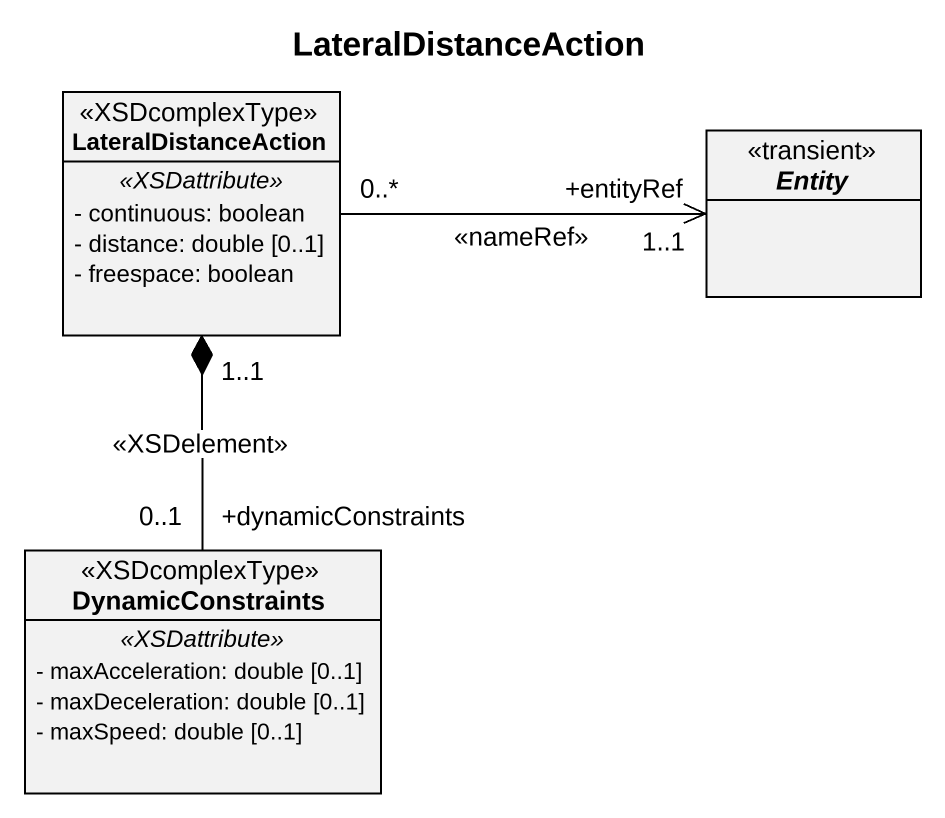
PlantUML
@startuml
title LateralDistanceAction
hide circle
hide empty members
skinparam classAttributeIconSize 0
class LateralDistanceAction <<XSDcomplexType>> {
  .. <<XSDattribute>> ..
  - continuous: boolean
  - distance: double [0..1]
  - freespace: boolean
}
interface "Entity" as Entity_ <<transient>>
class DynamicConstraints <<XSDcomplexType>> {
  .. <<XSDattribute>> ..
  - maxAcceleration: double [0..1]
  - maxDeceleration: double [0..1]
  - maxSpeed: double [0..1]
}
LateralDistanceAction "0..*" -right-> "+entityRef\n1..1" Entity_ : <<nameRef>>
LateralDistanceAction "1..1" *-- "+dynamicConstraints\n0..1" DynamicConstraints : <<XSDelement>>
@enduml
